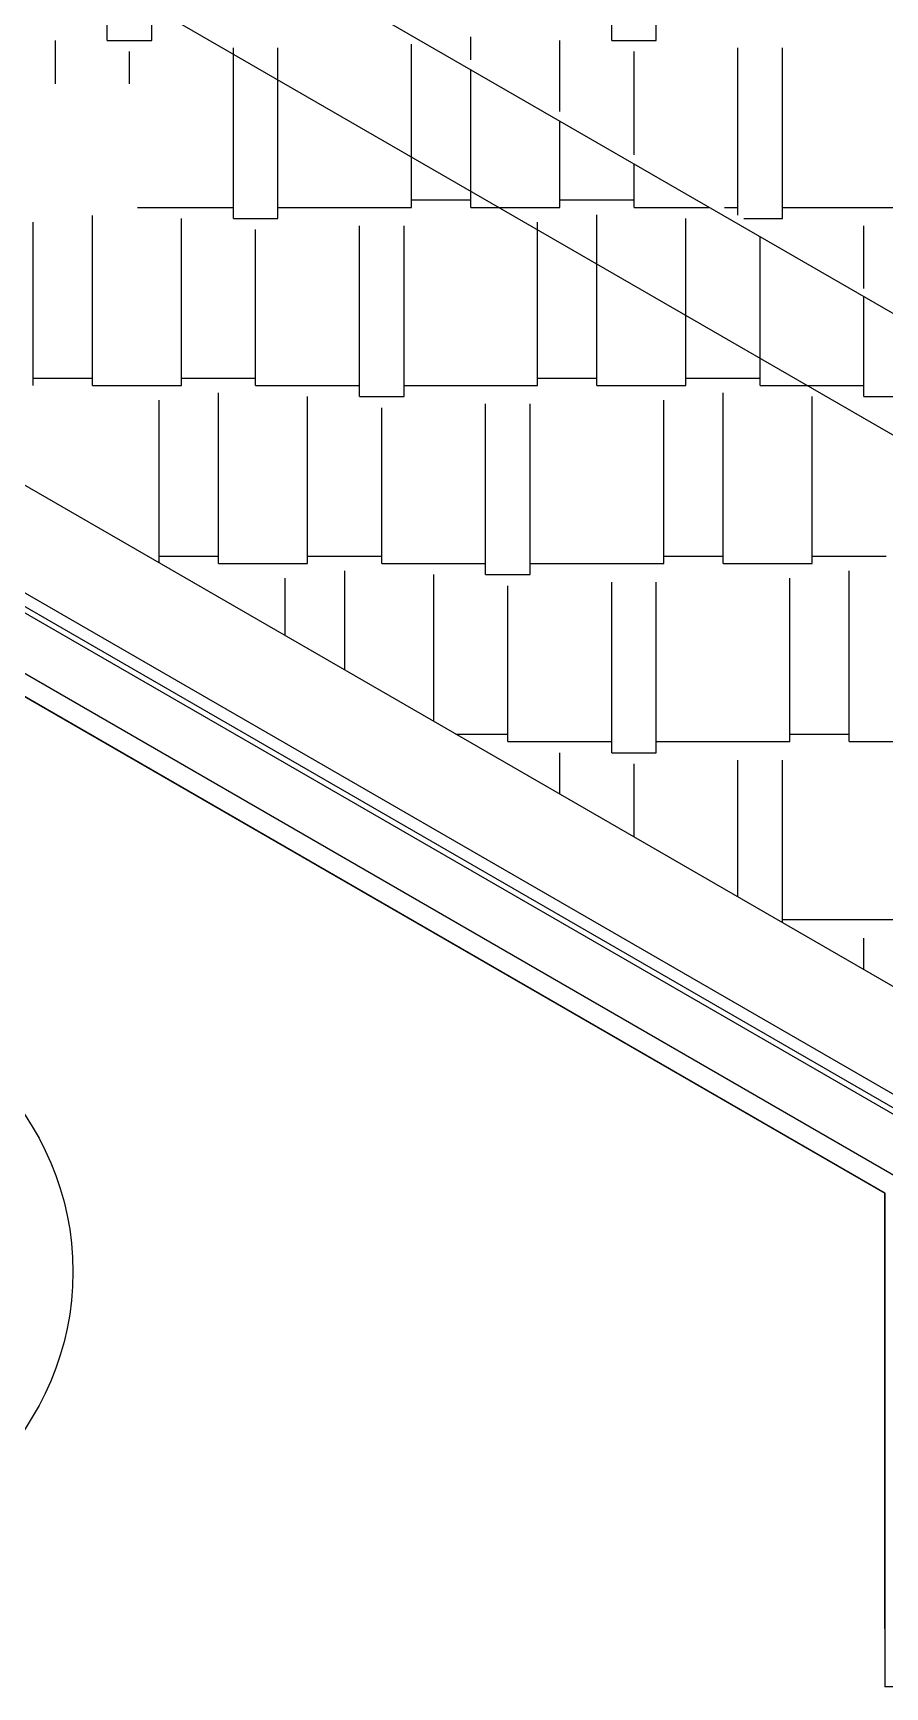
# Model space of a CAD drawing. Extents: x -133165 to 20117, y 15722 to 63536.
# Drawn here: x -121006 to -119547, y 55074 to 57906 of the extents above; entities that cross this region are included whole.
import ezdxf

# ---------------------------------------------------------------- set-up
doc = ezdxf.new("R2010")
doc.units = 0
doc.layers.get('0').update_dxf_attribs({"linetype": 'CONTINUOUS'})

# ---------------------------------------------------------------- blocks, each defined once
blk = doc.blocks.new('*X251')
at = {"linetype": 'CONTINUOUS', "ltscale": 10}
for p, q in [((-120878.6, 57892.9), (-120878.6, 57994.1)), ((-120802.4, 57892.9), (-120802.4, 57950.1)), ((-120967.5, 57818.6), (-120967.5, 57892.9)), ((-120878.6, 57892.9), (-120802.4, 57892.9)), ((-120840.5, 57818.6), (-120840.5, 57873.9)), ((-120662.7, 57588.1), (-120662.7, 57869.4)), ((-120586.5, 57588.1), (-120586.5, 57825.4)), ((-120357.9, 57607.2), (-120357.9, 57693.4)), ((-120357.9, 57619.9), (-120256.3, 57619.9)), ((-120256.3, 57607.2), (-120256.3, 57634.8)), ((-120904, 57302.4), (-120904, 57593.6)), ((-120826.7, 57607.2), (-120662.7, 57607.2)), ((-120586.5, 57607.2), (-120357.9, 57607.2)), ((-120256.3, 57607.2), (-120208.6, 57607.2)), ((-121005.6, 57302.4), (-121005.6, 57581.8)), ((-120751.6, 57302.4), (-120751.6, 57588.1)), ((-120662.7, 57588.1), (-120586.5, 57588.1)), ((-120624.6, 57302.4), (-120624.6, 57569.1)), ((-120446.8, 57283.3), (-120446.8, 57575.4)), ((-120370.6, 57283.3), (-120370.6, 57575.4)), ((-120142, 57302.4), (-120142, 57568.8)), ((-120040.4, 57302.4), (-120040.4, 57510.1)), ((-119888, 57302.4), (-119888, 57422.1)), ((-119761, 57302.4), (-119761, 57348.8)), ((-121005.6, 57315.1), (-120904, 57315.1)), ((-120751.6, 57315.1), (-120624.6, 57315.1)), ((-120142, 57315.1), (-120040.4, 57315.1)), ((-119888, 57315.1), (-119761, 57315.1)), ((-120904, 57302.4), (-120751.6, 57302.4)), ((-120688.1, 56997.6), (-120688.1, 57289.7)), ((-120624.6, 57302.4), (-120446.8, 57302.4)), ((-120535.7, 56997.6), (-120535.7, 57283.3)), ((-120446.8, 57283.3), (-120370.6, 57283.3)), ((-120370.6, 57302.4), (-120142, 57302.4)), ((-120040.4, 57302.4), (-119888, 57302.4)), ((-119824.5, 56997.6), (-119824.5, 57289.7)), ((-119761, 57302.4), (-119680.6, 57302.4)), ((-119672.1, 56997.6), (-119672.1, 57283.3)), ((-120789.7, 56998.8), (-120789.7, 57277)), ((-120408.7, 56997.6), (-120408.7, 57264.3)), ((-120230.9, 56978.5), (-120230.9, 57270.7)), ((-120154.7, 56978.5), (-120154.7, 57270.7)), ((-119926.1, 56997.6), (-119926.1, 57277)), ((-120789.7, 57010.3), (-120688.1, 57010.3)), ((-120688.1, 56997.6), (-120535.7, 56997.6)), ((-120535.7, 57010.3), (-120408.7, 57010.3)), ((-120408.7, 56997.6), (-120230.9, 56997.6)), ((-120154.7, 56997.6), (-119926.1, 56997.6)), ((-119926.1, 57010.3), (-119824.5, 57010.3)), ((-119824.5, 56997.6), (-119672.1, 56997.6)), ((-119672.1, 57010.3), (-119545.1, 57010.3)), ((-120573.8, 56874.1), (-120573.8, 56972.2)), ((-120472.2, 56815.5), (-120472.2, 56984.9)), ((-120319.8, 56727.5), (-120319.8, 56978.5)), ((-120230.9, 56978.5), (-120154.7, 56978.5)), ((-119710.2, 56692.8), (-119710.2, 56972.2)), ((-119608.6, 56692.8), (-119608.6, 56984.9)), ((-120192.8, 56692.8), (-120192.8, 56959.5)), ((-120015, 56673.7), (-120015, 56965.8)), ((-119938.8, 56673.7), (-119938.8, 56965.8)), ((-120281.8, 56705.5), (-120192.8, 56705.5)), ((-120192.8, 56692.8), (-120015, 56692.8)), ((-119938.8, 56692.8), (-119710.2, 56692.8)), ((-119710.2, 56705.5), (-119608.6, 56705.5)), ((-119608.6, 56692.8), (-119456.2, 56692.8)), ((-120103.9, 56602.8), (-120103.9, 56673.7)), ((-120015, 56673.7), (-119938.8, 56673.7)), ((-119976.9, 56529.5), (-119976.9, 56654.7)), ((-119799.1, 56426.8), (-119799.1, 56661)), ((-119722.9, 56382.8), (-119722.9, 56661)), ((-119722.9, 56388), (-119494.3, 56388)), ((-119583.2, 56302.2), (-119583.2, 56356.3))]:
    blk.add_line(p, q, dxfattribs=at)
blk = doc.blocks.new('*X268')
at = {"linetype": 'CONTINUOUS', "ltscale": 10}
for p, q in [((-120662.7, 57869.4), (-120662.7, 57880.3)), ((-120586.5, 57825.4), (-120586.5, 57880.3)), ((-120357.9, 57693.4), (-120357.9, 57886.6)), ((-120256.3, 57634.8), (-120256.3, 57842.6)), ((-120103.9, 57607.2), (-120103.9, 57754.6)), ((-119976.9, 57607.2), (-119976.9, 57681.3)), ((-120103.9, 57619.9), (-119976.9, 57619.9)), ((-120208.6, 57607.2), (-120103.9, 57607.2)), ((-120040.4, 57510.1), (-120040.4, 57594.5)), ((-119976.9, 57607.2), (-119848.6, 57607.2)), ((-120142, 57568.8), (-120142, 57581.8)), ((-119888, 57422.1), (-119888, 57588.2)), ((-119761, 57348.8), (-119761, 57556.7)), ((-119583.2, 57283.3), (-119583.2, 57454)), ((-119680.6, 57302.4), (-119583.2, 57302.4)), ((-119583.2, 57283.3), (-119507, 57283.3))]:
    blk.add_line(p, q, dxfattribs=at)
blk = doc.blocks.new('*X269')
at = {"linetype": 'CONTINUOUS', "ltscale": 10}
for p, q in [((-120015, 57892.9), (-120015, 58185)), ((-119938.8, 57892.9), (-119938.8, 58185)), ((-120256.3, 57860), (-120256.3, 57899.3)), ((-120103.9, 57771.3), (-120103.9, 57892.9)), ((-120015, 57892.9), (-119938.8, 57892.9)), ((-119976.9, 57697.4), (-119976.9, 57873.9)), ((-119799.1, 57594), (-119799.1, 57880.2)), ((-119722.9, 57588.1), (-119722.9, 57880.2)), ((-119821.8, 57607.2), (-119799.1, 57607.2)), ((-119722.9, 57607.2), (-119494.3, 57607.2)), ((-119789, 57588.1), (-119722.9, 57588.1)), ((-119583.2, 57468.4), (-119583.2, 57575.4))]:
    blk.add_line(p, q, dxfattribs=at)

msp = doc.modelspace()

# ---------------------------------------------------------------- linework, layer by layer
at = {"ltscale": 10}
for p, q in [((-116293.4, 55554.7), (-121420.5, 58514.8)), ((-116437.4, 55429.9), (-121417.4, 58305.1)), ((-118362.4, 55597.3), (-121417.4, 57361.1)), ((-119393.4, 56008.3), (-121417.4, 57176.8)), ((-118432.4, 55429.9), (-121417.4, 57153.3)), ((-119423.4, 55991), (-121417.4, 57142.2)), ((-119513.4, 55939), (-121417.4, 57038.3)), ((-119547.4, 55919.4), (-121417.4, 56999)), ((-119547.4, 55174.3), (-119547.4, 55919.4)), ((-119547.4, 55174.3), (-119547.4, 55074.3)), ((-119037.4, 55074.3), (-119547.4, 55074.3))]:
    msp.add_line(p, q, dxfattribs=at)
msp.add_lwpolyline([(-123287.4, 55174.3), (-123287.4, 55919.4), (-121417.4, 56999), (-119547.4, 55919.4), (-119547.4, 55174.3)], dxfattribs=at)
msp.add_circle((-121417.4, 55784.8), 480, dxfattribs=at)

# ---------------------------------------------------------------- block references
for name in ['*X269', '*X268', '*X251']:
    msp.add_blockref(name, (0, 0), dxfattribs=at)

doc.saveas('drawing.dxf')
